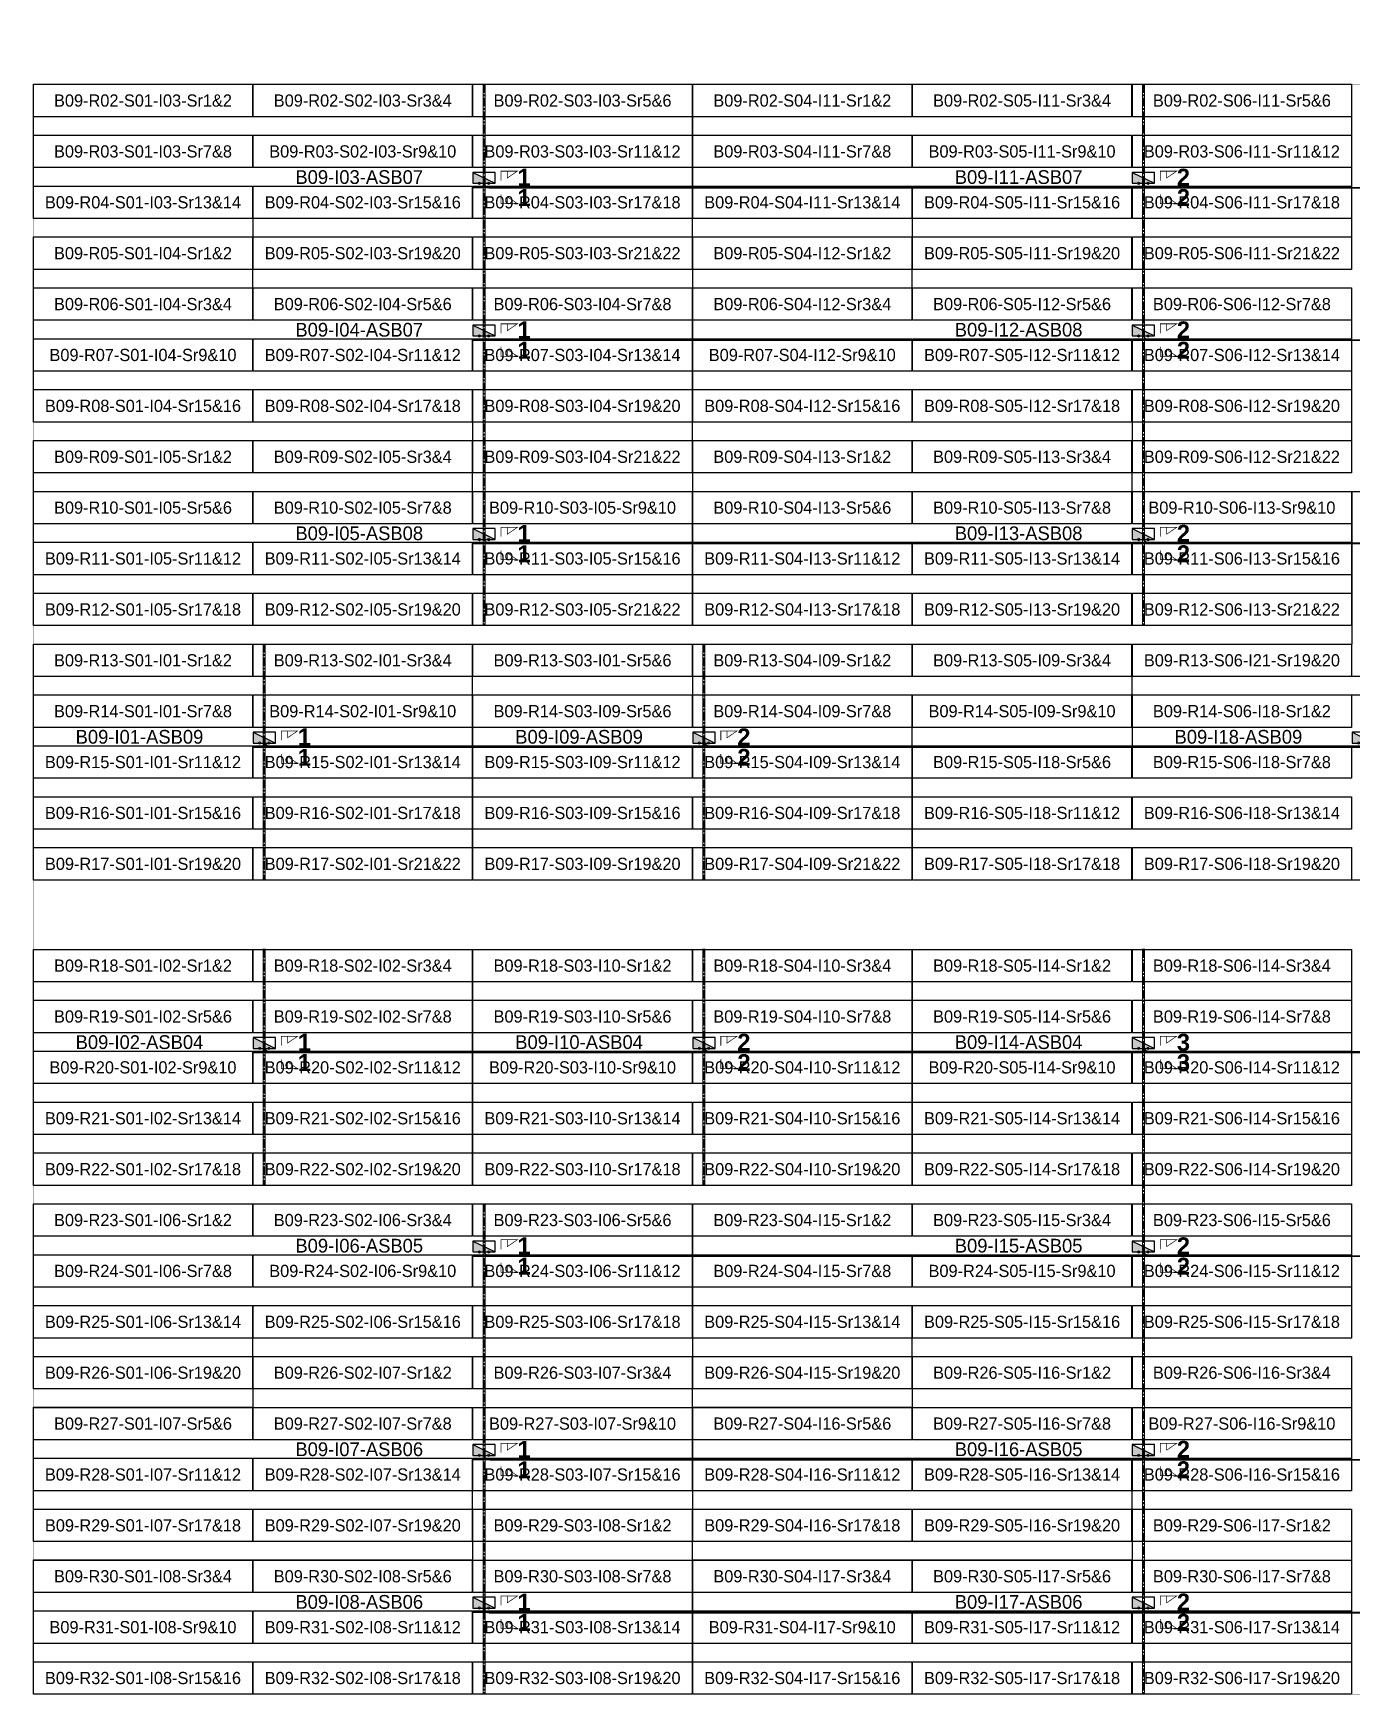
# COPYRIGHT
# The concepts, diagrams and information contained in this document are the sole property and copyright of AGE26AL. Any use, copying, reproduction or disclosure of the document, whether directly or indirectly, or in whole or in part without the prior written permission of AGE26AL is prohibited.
# Model space of a CAD drawing. Header units: metres. Extents: x 531268 to 531787, y 2674519 to 2674764.
# Drawn here: x 531268.3 to 531462.6, y 2674519.2 to 2674764.1 of the extents above; entities that cross this region are included whole.
import ezdxf
from ezdxf.enums import TextEntityAlignment as Align

# ---------------------------------------------------------------- set-up
doc = ezdxf.new("R2010")
doc.units = ezdxf.units.M
doc.header["$MEASUREMENT"] = 0
doc.linetypes.add('CENTER', pattern=[2, 1.25, -0.25, 0.25, -0.25])
doc.layers.add('Boundary-12.5 MW Block', color=6, linetype='Continuous', lineweight=9)
doc.layers.add('PILE', color=1, linetype='Continuous', lineweight=15)
for name, color, linetype in [('DC Trench BL-09', 40, 'Continuous'), ('E-Inverter Grouping', 2, 'Continuous'), ('Inverter Block-09', 7, 'Continuous'), ('LT Cable(AG) INV to LT Panel BL-09', 2, 'Continuous'), ('Messenger Wire-BL09 (Master Path)', 30, 'Continuous'), ('Messenger Wire-Bl09 (MW Path)', 191, 'Continuous'), ('MMS Table Block-09', 8, 'Continuous'), ('Plan Line - DC BL-09', 40, 'Continuous'), ('Section Marking BL-09', 2, 'Continuous')]:
    doc.layers.add(name, color=color, linetype=linetype)
doc.styles.add('BoldTextStyle', font='arialbd.ttf')
doc.styles.get("Standard").update_dxf_attribs({"font": 'Adani Regular.ttf'})

# ---------------------------------------------------------------- blocks, each defined once
blk = doc.blocks.new('Inverter Block')
h = blk.add_hatch(color=0)
h.dxf.hatch_style = 1
h.paths.add_polyline_path([(-1.46, 2.27), (-1.46, 0.85), (1.46, 0.85)])
at = {"color": 0}
blk.add_lwpolyline([(1.46, 2.27), (-1.46, 2.27), (-1.46, 0.85), (1.46, 0.85)], close=True, dxfattribs=at)
blk.add_lwpolyline([(-1.46, 2.27), (1.46, 0.85)], dxfattribs=at)
at = {"layer": 'PILE'}
for centre in [(-0.61, 0.85), (0.61, 0.85)]:
    blk.add_circle(centre, 0.156, dxfattribs=at)
at = {"color": 7}
blk.add_attdef('ID', (-1.46, 3.01), '', height=1.8, dxfattribs=at)
blk = doc.blocks.new('MMS Table (32.292 x 4.788)')
at = {"color": 0}
blk.add_lwpolyline([(0, -0.002), (0, 4.786), (32.292, 4.786), (32.292, -0.002)], close=True, dxfattribs=at)
at = {"color": 7}
blk.add_attdef('ID1', text='', height=1.8, dxfattribs=at).set_placement((16.146, 2.392), align=Align.MIDDLE_CENTER)

msp = doc.modelspace()

# ---------------------------------------------------------------- linework, layer by layer
at = {"layer": 'Boundary-12.5 MW Block', "const_width": 0.05}
msp.add_lwpolyline([(531268.32, 2674756.58), (531559.84, 2674756.58), (531559.84, 2674764.08), (531786.49, 2674764.08), (531786.49, 2674519.29), (531268.32, 2674519.29)], close=True, dxfattribs=at)
at = {"layer": 'DC Trench BL-09', "color": 40, "const_width": 0.15}
for points in [[(531334.89, 2674756.58), (531334.59, 2674756.58), (531334.59, 2674676.79), (531334.89, 2674676.79)], [(531432.06, 2674756.58), (531431.76, 2674756.58), (531431.76, 2674676.79), (531432.06, 2674676.79)], [(531302.49, 2674674.08), (531302.19, 2674674.08), (531302.19, 2674639.29), (531302.49, 2674639.29)], [(531367.28, 2674674.08), (531366.98, 2674674.08), (531366.98, 2674639.29), (531367.28, 2674639.29)], [(531302.49, 2674629.08), (531302.19, 2674629.08), (531302.19, 2674594.29), (531302.49, 2674594.29)], [(531367.28, 2674629.08), (531366.98, 2674629.08), (531366.98, 2674594.29), (531367.28, 2674594.29)], [(531432.06, 2674629.08), (531431.76, 2674629.08), (531431.76, 2674519.29), (531432.06, 2674519.29)], [(531334.89, 2674591.58), (531334.59, 2674591.58), (531334.59, 2674519.29), (531334.89, 2674519.29)]]:
    msp.add_lwpolyline(points, close=True, dxfattribs=at)
at = {"layer": 'E-Inverter Grouping'}
for points in [[(531365.39, 2674729.29), (531300.71, 2674729.29), (531300.71, 2674736.79), (531268.32, 2674736.79), (531268.32, 2674756.58), (531365.39, 2674756.58)], [(531462.57, 2674729.29), (531397.88, 2674729.29), (531397.88, 2674736.79), (531365.49, 2674736.79), (531365.49, 2674756.58), (531462.57, 2674756.58)], [(531365.39, 2674699.29), (531333.1, 2674699.29), (531333.1, 2674706.79), (531268.32, 2674706.79), (531268.32, 2674734.08), (531300.61, 2674734.08), (531300.61, 2674726.58), (531365.39, 2674726.58)], [(531462.57, 2674699.29), (531430.28, 2674699.29), (531430.28, 2674706.79), (531365.49, 2674706.79), (531365.49, 2674734.08), (531397.78, 2674734.08), (531397.78, 2674726.58), (531462.57, 2674726.58)], [(531333, 2674696.58), (531365.39, 2674696.58), (531365.39, 2674676.79), (531268.32, 2674676.79), (531268.32, 2674704.08), (531333, 2674704.08)], [(531430.18, 2674696.58), (531462.57, 2674696.58), (531462.57, 2674676.79), (531365.49, 2674676.79), (531365.49, 2674704.08), (531430.18, 2674704.08)], [(531462.67, 2674674.08), (531462.67, 2674696.58), (531559.74, 2674696.58), (531559.74, 2674676.79), (531494.96, 2674676.79), (531494.96, 2674669.29), (531430.28, 2674669.29), (531430.28, 2674674.08)], [(531333, 2674669.29), (531333, 2674639.29), (531268.32, 2674639.29), (531268.32, 2674674.08), (531365.39, 2674674.08), (531365.39, 2674669.29)], [(531397.78, 2674661.79), (531397.78, 2674639.29), (531333.1, 2674639.29), (531333.1, 2674666.58), (531365.49, 2674666.58), (531365.49, 2674674.08), (531430.18, 2674674.08), (531430.18, 2674661.79)], [(531494.96, 2674639.29), (531397.88, 2674639.29), (531397.88, 2674659.08), (531430.28, 2674659.08), (531430.28, 2674666.58), (531494.96, 2674666.58)]]:
    msp.add_lwpolyline(points, close=True, dxfattribs=at)
at = {"layer": 'E-Inverter Grouping', "color": 3}
for points in [[(531333, 2674594.29), (531268.32, 2674594.29), (531268.32, 2674629.08), (531333, 2674629.08)], [(531397.78, 2674594.29), (531333.1, 2674594.29), (531333.1, 2674629.08), (531397.78, 2674629.08)], [(531462.57, 2674594.29), (531397.88, 2674594.29), (531397.88, 2674629.08), (531462.57, 2674629.08)], [(531365.39, 2674591.58), (531365.39, 2674571.79), (531300.61, 2674571.79), (531300.61, 2674564.29), (531268.32, 2674564.29), (531268.32, 2674591.58)], [(531462.57, 2674591.58), (531462.57, 2674571.79), (531397.78, 2674571.79), (531397.78, 2674564.29), (531365.49, 2674564.29), (531365.49, 2674591.58)], [(531365.39, 2674569.08), (531365.39, 2674549.29), (531333, 2674549.29), (531333, 2674541.79), (531268.32, 2674541.79), (531268.32, 2674561.58), (531300.71, 2674561.58), (531300.71, 2674569.08)], [(531462.57, 2674569.08), (531462.57, 2674549.29), (531430.18, 2674549.29), (531430.18, 2674541.79), (531365.49, 2674541.79), (531365.49, 2674561.58), (531397.88, 2674561.58), (531397.88, 2674569.08)], [(531365.39, 2674519.29), (531268.32, 2674519.29), (531268.32, 2674539.08), (531333.1, 2674539.08), (531333.1, 2674546.58), (531365.39, 2674546.58)], [(531462.57, 2674519.29), (531365.49, 2674519.29), (531365.49, 2674539.08), (531430.28, 2674539.08), (531430.28, 2674546.58), (531462.57, 2674546.58)]]:
    msp.add_lwpolyline(points, close=True, dxfattribs=at)
at = {"layer": 'LT Cable(AG) INV to LT Panel BL-09'}
for points in [[(531522.26, 2674661.57), (531517.94, 2674661.57, -0.127576), (531517.5, 2674661.68), (531515.43, 2674662.83, 0.127576), (531515, 2674662.95), (531509.08, 2674662.95, -0.414214), (531508.18, 2674663.85), (531508.18, 2674675.33, 0.04002), (531508.17, 2674675.48), (531508.1, 2674675.92, -0.04002), (531508.09, 2674676.06), (531508.09, 2674740.35, 0.414214), (531507.19, 2674741.25), (531335.64, 2674741.25, -0.414214), (531334.74, 2674742.15), (531334.74, 2674742.69)], [(531522.26, 2674661.59), (531517.95, 2674661.59, -0.127576), (531517.51, 2674661.71), (531515.44, 2674662.86, 0.127576), (531515, 2674662.97), (531509.11, 2674662.97, -0.414214), (531508.21, 2674663.87), (531508.21, 2674675.34, 0.04002), (531508.19, 2674675.48), (531508.12, 2674675.92, -0.04002), (531508.11, 2674676.06), (531508.11, 2674740.38, 0.414214), (531507.21, 2674741.28), (531432.81, 2674741.28, -0.414214), (531431.91, 2674742.18), (531431.91, 2674742.69)], [(531522.26, 2674661.64), (531517.96, 2674661.64, -0.127576), (531517.52, 2674661.76), (531515.45, 2674662.91, 0.127576), (531515.02, 2674663.02), (531509.16, 2674663.02, -0.414214), (531508.26, 2674663.92), (531508.26, 2674675.34, 0.04002), (531508.24, 2674675.48), (531508.17, 2674675.92, -0.04002), (531508.16, 2674676.07), (531508.16, 2674717.93, 0.414214), (531507.26, 2674718.83), (531335.64, 2674718.83, -0.414214), (531334.74, 2674719.73), (531334.74, 2674720.19)], [(531520.1, 2674661.67), (531517.97, 2674661.67, -0.127576), (531517.53, 2674661.78), (531515.46, 2674662.93, 0.127576), (531515.02, 2674663.05), (531509.18, 2674663.05, -0.414214), (531508.28, 2674663.95), (531508.28, 2674675.34, 0.04002), (531508.27, 2674675.49), (531508.2, 2674675.93, -0.04002), (531508.19, 2674676.07), (531508.19, 2674717.95, 0.414214), (531507.29, 2674718.85), (531432.81, 2674718.85, -0.414214), (531431.91, 2674719.75), (531431.91, 2674720.19)], [(531520.1, 2674661.72), (531517.98, 2674661.72, -0.127576), (531517.54, 2674661.83), (531515.47, 2674662.98, 0.127576), (531515.04, 2674663.1), (531509.23, 2674663.1, -0.414214), (531508.33, 2674664), (531508.33, 2674675.35, 0.04002), (531508.32, 2674675.49), (531508.25, 2674675.93, -0.04002), (531508.24, 2674676.07), (531508.24, 2674688, 0.414214), (531507.34, 2674688.9), (531335.64, 2674688.9, -0.414214), (531334.74, 2674689.8), (531334.74, 2674690.19)], [(531520.1, 2674661.74), (531517.99, 2674661.74, -0.127576), (531517.55, 2674661.86), (531515.48, 2674663.01, 0.127576), (531515.04, 2674663.12), (531509.26, 2674663.12, -0.414214), (531508.36, 2674664.02), (531508.36, 2674675.35, 0.04002), (531508.34, 2674675.49), (531508.27, 2674675.93, -0.04002), (531508.26, 2674676.08), (531508.26, 2674688.03, 0.414214), (531507.36, 2674688.93), (531432.81, 2674688.93, -0.414214), (531431.91, 2674689.83), (531431.91, 2674690.19)], [(531518.11, 2674661.79), (531518, 2674661.79, -0.127576), (531517.56, 2674661.91), (531515.49, 2674663.06, 0.127576), (531515.06, 2674663.17), (531509.31, 2674663.17, -0.414214), (531508.41, 2674664.07), (531508.41, 2674675.35, 0.04002), (531508.39, 2674675.5), (531508.32, 2674675.94, -0.04002), (531508.31, 2674676.08), (531508.31, 2674680.58, 0.414214), (531507.41, 2674681.48), (531479.61, 2674681.48, 0.414214), (531478.71, 2674680.58), (531478.71, 2674659.88, -0.414214), (531477.81, 2674658.98), (531303.25, 2674658.98, -0.414214), (531302.35, 2674659.88), (531302.35, 2674660.19)], [(531518.11, 2674661.82), (531518.01, 2674661.82, -0.127576), (531517.57, 2674661.93), (531515.5, 2674663.08, 0.127576), (531515.06, 2674663.2), (531509.33, 2674663.2, -0.414214), (531508.43, 2674664.1), (531508.43, 2674675.35, 0.04002), (531508.42, 2674675.5), (531508.35, 2674675.94, -0.04002), (531508.34, 2674676.08), (531508.34, 2674680.6, 0.414214), (531507.44, 2674681.5), (531479.59, 2674681.5, 0.414214), (531478.69, 2674680.6), (531478.69, 2674659.9, -0.414214), (531477.79, 2674659), (531368.03, 2674659, -0.414214), (531367.13, 2674659.9), (531367.13, 2674660.19)], [(531523.14, 2674660.29), (531518.83, 2674660.29, -0.065183), (531518.6, 2674660.32), (531515.33, 2674661.19, 0.065183), (531515.1, 2674661.22), (531509.16, 2674661.22, 0.414214), (531508.26, 2674660.32), (531508.26, 2674630.77, -0.039643), (531508.24, 2674630.62), (531508.17, 2674630.18, 0.039643), (531508.16, 2674630.03), (531508.16, 2674614.83, -0.414214), (531507.26, 2674613.93), (531303.25, 2674613.93, -0.414214), (531302.35, 2674614.83), (531302.35, 2674615.19)], [(531521.2, 2674660.22), (531518.82, 2674660.22, -0.065183), (531518.59, 2674660.25), (531515.32, 2674661.12, 0.065183), (531515.09, 2674661.15), (531509.23, 2674661.15, 0.414214), (531508.33, 2674660.25), (531508.33, 2674630.76, -0.039643), (531508.32, 2674630.62), (531508.25, 2674630.17, 0.039643), (531508.24, 2674630.03), (531508.24, 2674584.75, -0.414214), (531507.34, 2674583.85), (531335.64, 2674583.85, -0.414214), (531334.74, 2674584.75), (531334.74, 2674585.19)], [(531519.13, 2674660.17), (531518.82, 2674660.17, -0.065183), (531518.59, 2674660.2), (531515.32, 2674661.07, 0.065183), (531515.09, 2674661.1), (531509.28, 2674661.1, 0.414214), (531508.38, 2674660.2), (531508.38, 2674630.76, -0.039643), (531508.37, 2674630.61), (531508.3, 2674630.17, 0.039643), (531508.29, 2674630.02), (531508.29, 2674554.7, -0.414214), (531507.39, 2674553.8), (531335.64, 2674553.8, -0.414214), (531334.74, 2674554.7), (531334.74, 2674555.19)], [(531519.13, 2674660.09), (531518.81, 2674660.09, -0.065183), (531518.58, 2674660.12), (531515.31, 2674660.99, 0.065183), (531515.08, 2674661.02), (531509.36, 2674661.02, 0.414214), (531508.46, 2674660.12), (531508.46, 2674630.75, -0.039643), (531508.44, 2674630.61), (531508.37, 2674630.16, 0.039643), (531508.36, 2674630.02), (531508.36, 2674532.13, -0.414214), (531507.46, 2674531.23), (531335.64, 2674531.23, -0.414214), (531334.74, 2674532.13), (531334.74, 2674532.69)], [(531523.14, 2674660.32), (531518.84, 2674660.32, -0.065183), (531518.6, 2674660.35), (531515.34, 2674661.22, 0.065183), (531515.11, 2674661.25), (531509.13, 2674661.25, 0.414214), (531508.23, 2674660.35), (531508.23, 2674630.77, -0.039643), (531508.22, 2674630.63), (531508.15, 2674630.18, 0.039643), (531508.14, 2674630.04), (531508.14, 2674614.85, -0.414214), (531507.24, 2674613.95), (531368.03, 2674613.95, -0.414214), (531367.13, 2674614.85), (531367.13, 2674615.19)], [(531523.14, 2674660.34), (531518.84, 2674660.34, -0.065183), (531518.61, 2674660.37), (531515.34, 2674661.24, 0.065183), (531515.11, 2674661.27), (531509.11, 2674661.27, 0.414214), (531508.21, 2674660.37), (531508.21, 2674630.77, -0.039643), (531508.19, 2674630.63), (531508.12, 2674630.18, 0.039643), (531508.11, 2674630.04), (531508.11, 2674614.88, -0.414214), (531507.21, 2674613.98), (531432.81, 2674613.98, -0.414214), (531431.91, 2674614.88), (531431.91, 2674615.19)], [(531521.2, 2674660.24), (531518.83, 2674660.24, -0.065183), (531518.6, 2674660.27), (531515.33, 2674661.14, 0.065183), (531515.1, 2674661.17), (531509.21, 2674661.17, 0.414214), (531508.31, 2674660.27), (531508.31, 2674630.76, -0.039643), (531508.29, 2674630.62), (531508.22, 2674630.17, 0.039643), (531508.21, 2674630.03), (531508.21, 2674584.78, -0.414214), (531507.31, 2674583.88), (531432.81, 2674583.88, -0.414214), (531431.91, 2674584.78), (531431.91, 2674585.19)], [(531521.2, 2674660.19), (531518.82, 2674660.19, -0.065183), (531518.59, 2674660.22), (531515.32, 2674661.09, 0.065183), (531515.09, 2674661.12), (531509.26, 2674661.12, 0.414214), (531508.36, 2674660.22), (531508.36, 2674630.76, -0.039643), (531508.34, 2674630.62), (531508.27, 2674630.17, 0.039643), (531508.26, 2674630.03), (531508.26, 2674554.73, -0.414214), (531507.36, 2674553.83), (531432.81, 2674553.83, -0.414214), (531431.91, 2674554.73), (531431.91, 2674555.19)], [(531519.13, 2674660.12), (531518.81, 2674660.12, -0.065183), (531518.58, 2674660.15), (531515.31, 2674661.02, 0.065183), (531515.08, 2674661.05), (531509.33, 2674661.05, 0.414214), (531508.43, 2674660.15), (531508.43, 2674630.75, -0.039643), (531508.42, 2674630.61), (531508.35, 2674630.16, 0.039643), (531508.34, 2674630.02), (531508.34, 2674532.15, -0.414214), (531507.44, 2674531.25), (531432.81, 2674531.25, -0.414214), (531431.91, 2674532.15), (531431.91, 2674532.69)]]:
    msp.add_lwpolyline(points, format="xyb", dxfattribs=at)
at = {"layer": 'Messenger Wire-BL09 (Master Path)'}
for points in [[(531333.1, 2674741.38), (531508.21, 2674741.38)], [(531333.1, 2674718.88), (531508.21, 2674718.88)], [(531333.1, 2674688.88), (531508.21, 2674688.88)], [(531300.71, 2674658.88), (531478.81, 2674658.88)], [(531300.71, 2674613.88), (531508.21, 2674613.88)], [(531333.1, 2674583.88), (531508.21, 2674583.88)], [(531333.1, 2674553.88), (531508.21, 2674553.88)], [(531333.1, 2674531.38), (531508.21, 2674531.38)]]:
    msp.add_lwpolyline(points, dxfattribs=at)
at = {"layer": 'Messenger Wire-Bl09 (MW Path)', "const_width": 0.1}
for points in [[(531333.1, 2674741.38), (531508.21, 2674741.38)], [(531333.1, 2674718.88), (531508.21, 2674718.88)], [(531333.1, 2674688.88), (531508.21, 2674688.88)], [(531300.71, 2674658.88), (531478.81, 2674658.88)], [(531300.71, 2674613.88), (531508.21, 2674613.88)], [(531333.1, 2674583.88), (531508.21, 2674583.88)], [(531333.1, 2674553.88), (531508.21, 2674553.88)], [(531333.1, 2674531.38), (531508.21, 2674531.38)]]:
    msp.add_lwpolyline(points, dxfattribs=at)
at = {"layer": 'Plan Line - DC BL-09', "color": 6, "linetype": 'CENTER'}
for points in [[(531334.74, 2674756.58), (531334.74, 2674676.79)], [(531431.91, 2674756.58), (531431.91, 2674676.79)], [(531302.35, 2674674.08), (531302.35, 2674639.29)], [(531367.13, 2674674.08), (531367.13, 2674639.29)], [(531302.35, 2674629.08), (531302.35, 2674594.29)], [(531367.13, 2674629.08), (531367.13, 2674594.29)], [(531431.91, 2674629.08), (531431.91, 2674519.29)], [(531334.74, 2674591.58), (531334.74, 2674519.29)]]:
    msp.add_lwpolyline(points, dxfattribs=at)
at = {"layer": 'Section Marking BL-09', "color": 94, "lineweight": 35, "true_color": 0x00a500, "const_width": 0.1}
for points in [[(531337.24, 2674742.38), (531337.24, 2674743.77), (531339.64, 2674743.77), (531338.16, 2674742.76), (531338.16, 2674743.77)], [(531434.41, 2674742.38), (531434.41, 2674743.77), (531436.81, 2674743.77), (531435.33, 2674742.76), (531435.33, 2674743.77)], [(531337.24, 2674740.38), (531337.24, 2674738.99), (531339.64, 2674738.99), (531338.16, 2674740), (531338.16, 2674738.99)], [(531434.41, 2674740.38), (531434.41, 2674738.99), (531436.81, 2674738.99), (531435.33, 2674740), (531435.33, 2674738.99)], [(531337.24, 2674719.88), (531337.24, 2674721.27), (531339.64, 2674721.27), (531338.16, 2674720.26), (531338.16, 2674721.27)], [(531434.41, 2674719.88), (531434.41, 2674721.27), (531436.81, 2674721.27), (531435.33, 2674720.26), (531435.33, 2674721.27)], [(531337.24, 2674717.88), (531337.24, 2674716.49), (531339.64, 2674716.49), (531338.16, 2674717.5), (531338.16, 2674716.49)], [(531434.41, 2674717.88), (531434.41, 2674716.49), (531436.81, 2674716.49), (531435.33, 2674717.5), (531435.33, 2674716.49)], [(531337.24, 2674689.88), (531337.24, 2674691.27), (531339.64, 2674691.27), (531338.16, 2674690.26), (531338.16, 2674691.27)], [(531434.41, 2674689.88), (531434.41, 2674691.27), (531436.81, 2674691.27), (531435.33, 2674690.26), (531435.33, 2674691.27)], [(531337.24, 2674687.88), (531337.24, 2674686.49), (531339.64, 2674686.49), (531338.16, 2674687.5), (531338.16, 2674686.49)], [(531434.41, 2674687.88), (531434.41, 2674686.49), (531436.81, 2674686.49), (531435.33, 2674687.5), (531435.33, 2674686.49)], [(531304.85, 2674659.88), (531304.85, 2674661.27), (531307.25, 2674661.27), (531305.77, 2674660.26), (531305.77, 2674661.27)], [(531369.63, 2674659.88), (531369.63, 2674661.27), (531372.03, 2674661.27), (531370.55, 2674660.26), (531370.55, 2674661.27)], [(531304.85, 2674657.88), (531304.85, 2674656.49), (531307.25, 2674656.49), (531305.77, 2674657.5), (531305.77, 2674656.49)], [(531369.63, 2674657.88), (531369.63, 2674656.49), (531372.03, 2674656.49), (531370.55, 2674657.5), (531370.55, 2674656.49)], [(531304.85, 2674614.88), (531304.85, 2674616.27), (531307.25, 2674616.27), (531305.77, 2674615.26), (531305.77, 2674616.27)], [(531369.63, 2674614.88), (531369.63, 2674616.27), (531372.03, 2674616.27), (531370.55, 2674615.26), (531370.55, 2674616.27)], [(531434.41, 2674614.88), (531434.41, 2674616.27), (531436.81, 2674616.27), (531435.33, 2674615.26), (531435.33, 2674616.27)], [(531304.85, 2674612.88), (531304.85, 2674611.49), (531307.25, 2674611.49), (531305.77, 2674612.5), (531305.77, 2674611.49)], [(531369.63, 2674612.88), (531369.63, 2674611.49), (531372.03, 2674611.49), (531370.55, 2674612.5), (531370.55, 2674611.49)], [(531434.41, 2674612.88), (531434.41, 2674611.49), (531436.81, 2674611.49), (531435.33, 2674612.5), (531435.33, 2674611.49)], [(531337.24, 2674584.88), (531337.24, 2674586.27), (531339.64, 2674586.27), (531338.16, 2674585.26), (531338.16, 2674586.27)], [(531434.41, 2674584.88), (531434.41, 2674586.27), (531436.81, 2674586.27), (531435.33, 2674585.26), (531435.33, 2674586.27)], [(531337.24, 2674582.88), (531337.24, 2674581.49), (531339.64, 2674581.49), (531338.16, 2674582.5), (531338.16, 2674581.49)], [(531434.41, 2674582.88), (531434.41, 2674581.49), (531436.81, 2674581.49), (531435.33, 2674582.5), (531435.33, 2674581.49)], [(531337.24, 2674554.88), (531337.24, 2674556.27), (531339.64, 2674556.27), (531338.16, 2674555.26), (531338.16, 2674556.27)], [(531434.41, 2674554.88), (531434.41, 2674556.27), (531436.81, 2674556.27), (531435.33, 2674555.26), (531435.33, 2674556.27)], [(531337.24, 2674552.88), (531337.24, 2674551.49), (531339.64, 2674551.49), (531338.16, 2674552.5), (531338.16, 2674551.49)], [(531434.41, 2674552.88), (531434.41, 2674551.49), (531436.81, 2674551.49), (531435.33, 2674552.5), (531435.33, 2674551.49)], [(531337.24, 2674532.38), (531337.24, 2674533.77), (531339.64, 2674533.77), (531338.16, 2674532.76), (531338.16, 2674533.77)], [(531434.41, 2674532.38), (531434.41, 2674533.77), (531436.81, 2674533.77), (531435.33, 2674532.76), (531435.33, 2674533.77)], [(531337.24, 2674530.38), (531337.24, 2674528.99), (531339.64, 2674528.99), (531338.16, 2674530), (531338.16, 2674528.99)], [(531434.41, 2674530.38), (531434.41, 2674528.99), (531436.81, 2674528.99), (531435.33, 2674530), (531435.33, 2674528.99)]]:
    msp.add_lwpolyline(points, dxfattribs=at)

# ---------------------------------------------------------------- block references
at = {"layer": 'Inverter Block-09'}
ref = msp.add_blockref('Inverter Block', (531334.74, 2674741.03), dxfattribs=dict(at, xscale=1.124999999976148, yscale=1.124999999976148, zscale=1.124999999976148))
ref.add_attrib('ID', 'B09-I03-ASB07', (531306.93, 2674741.89), dxfattribs={"layer": '0', "color": 7, "height": 2.025})
ref = msp.add_blockref('Inverter Block', (531431.91, 2674741.03), dxfattribs=dict(at, xscale=1.124999999976148, yscale=1.124999999976148, zscale=1.124999999976148))
ref.add_attrib('ID', 'B09-I11-ASB07', (531404.11, 2674741.89), dxfattribs={"layer": '0', "color": 7, "height": 2.025})
ref = msp.add_blockref('Inverter Block', (531334.74, 2674718.53), dxfattribs=dict(at, xscale=1.124999999976148, yscale=1.124999999976148, zscale=1.124999999976148))
ref.add_attrib('ID', 'B09-I04-ASB07', (531306.93, 2674719.39), dxfattribs={"layer": '0', "color": 7, "height": 2.025})
ref = msp.add_blockref('Inverter Block', (531431.91, 2674718.53), dxfattribs=dict(at, xscale=1.124999999976148, yscale=1.124999999976148, zscale=1.124999999976148))
ref.add_attrib('ID', 'B09-I12-ASB08', (531404.11, 2674719.39), dxfattribs={"layer": '0', "color": 7, "height": 2.025})
ref = msp.add_blockref('Inverter Block', (531334.74, 2674688.53), dxfattribs=dict(at, xscale=1.124999999976148, yscale=1.124999999976148, zscale=1.124999999976148))
ref.add_attrib('ID', 'B09-I05-ASB08', (531306.93, 2674689.39), dxfattribs={"layer": '0', "color": 7, "height": 2.025})
ref = msp.add_blockref('Inverter Block', (531431.91, 2674688.53), dxfattribs=dict(at, xscale=1.124999999976148, yscale=1.124999999976148, zscale=1.124999999976148))
ref.add_attrib('ID', 'B09-I13-ASB08', (531404.11, 2674689.39), dxfattribs={"layer": '0', "color": 7, "height": 2.025})
ref = msp.add_blockref('Inverter Block', (531302.35, 2674658.53), dxfattribs=dict(at, xscale=1.124999999976148, yscale=1.124999999976148, zscale=1.124999999976148))
ref.add_attrib('ID', 'B09-I01-ASB09', (531274.54, 2674659.39), dxfattribs={"layer": '0', "color": 7, "height": 2.025})
ref = msp.add_blockref('Inverter Block', (531367.13, 2674658.53), dxfattribs=dict(at, xscale=1.124999999976148, yscale=1.124999999976148, zscale=1.124999999976148))
ref.add_attrib('ID', 'B09-I09-ASB09', (531339.33, 2674659.39), dxfattribs={"layer": '0', "color": 7, "height": 2.025})
ref = msp.add_blockref('Inverter Block', (531464.31, 2674658.53), dxfattribs=dict(at, xscale=1.124999999976148, yscale=1.124999999976148, zscale=1.124999999976148))
ref.add_attrib('ID', 'B09-I18-ASB09', (531436.5, 2674659.39), dxfattribs={"layer": '0', "color": 7, "height": 2.025})
ref = msp.add_blockref('Inverter Block', (531302.35, 2674613.53), dxfattribs=dict(at, xscale=1.124999999976148, yscale=1.124999999976148, zscale=1.124999999976148))
ref.add_attrib('ID', 'B09-I02-ASB04', (531274.54, 2674614.39), dxfattribs={"layer": '0', "color": 7, "height": 2.025})
ref = msp.add_blockref('Inverter Block', (531367.13, 2674613.53), dxfattribs=dict(at, xscale=1.124999999976148, yscale=1.124999999976148, zscale=1.124999999976148))
ref.add_attrib('ID', 'B09-I10-ASB04', (531339.33, 2674614.39), dxfattribs={"layer": '0', "color": 7, "height": 2.025})
ref = msp.add_blockref('Inverter Block', (531431.91, 2674613.53), dxfattribs=dict(at, xscale=1.124999999976148, yscale=1.124999999976148, zscale=1.124999999976148))
ref.add_attrib('ID', 'B09-I14-ASB04', (531404.11, 2674614.39), dxfattribs={"layer": '0', "color": 7, "height": 2.025})
ref = msp.add_blockref('Inverter Block', (531334.74, 2674583.53), dxfattribs=dict(at, xscale=1.124999999976148, yscale=1.124999999976148, zscale=1.124999999976148))
ref.add_attrib('ID', 'B09-I06-ASB05', (531306.93, 2674584.39), dxfattribs={"layer": '0', "color": 7, "height": 2.025})
ref = msp.add_blockref('Inverter Block', (531431.91, 2674583.53), dxfattribs=dict(at, xscale=1.124999999976148, yscale=1.124999999976148, zscale=1.124999999976148))
ref.add_attrib('ID', 'B09-I15-ASB05', (531404.11, 2674584.39), dxfattribs={"layer": '0', "color": 7, "height": 2.025})
ref = msp.add_blockref('Inverter Block', (531334.74, 2674553.53), dxfattribs=dict(at, xscale=1.124999999976148, yscale=1.124999999976148, zscale=1.124999999976148))
ref.add_attrib('ID', 'B09-I07-ASB06', (531306.93, 2674554.39), dxfattribs={"layer": '0', "color": 7, "height": 2.025})
ref = msp.add_blockref('Inverter Block', (531431.91, 2674553.53), dxfattribs=dict(at, xscale=1.124999999976148, yscale=1.124999999976148, zscale=1.124999999976148))
ref.add_attrib('ID', 'B09-I16-ASB05', (531404.11, 2674554.39), dxfattribs={"layer": '0', "color": 7, "height": 2.025})
ref = msp.add_blockref('Inverter Block', (531334.74, 2674531.03), dxfattribs=dict(at, xscale=1.124999999976148, yscale=1.124999999976148, zscale=1.124999999976148))
ref.add_attrib('ID', 'B09-I08-ASB06', (531306.93, 2674531.89), dxfattribs={"layer": '0', "color": 7, "height": 2.025})
ref = msp.add_blockref('Inverter Block', (531431.91, 2674531.03), dxfattribs=dict(at, xscale=1.124999999976148, yscale=1.124999999976148, zscale=1.124999999976148))
ref.add_attrib('ID', 'B09-I17-ASB06', (531404.11, 2674531.89), dxfattribs={"layer": '0', "color": 7, "height": 2.025})
at = {"layer": 'MMS Table Block-09'}
for p, values in [((531268.32, 2674751.79), {'ID1': 'B09-R02-S01-I03-Sr1&2'}), ((531300.71, 2674751.79), {'ID1': 'B09-R02-S02-I03-Sr3&4'}), ((531333.1, 2674751.79), {'ID1': 'B09-R02-S03-I03-Sr5&6'}), ((531365.49, 2674751.79), {'ID1': 'B09-R02-S04-I11-Sr1&2'}), ((531397.88, 2674751.79), {'ID1': 'B09-R02-S05-I11-Sr3&4'}), ((531430.28, 2674751.79), {'ID1': 'B09-R02-S06-I11-Sr5&6'}), ((531268.32, 2674744.29), {'ID1': 'B09-R03-S01-I03-Sr7&8'}), ((531300.71, 2674744.29), {'ID1': 'B09-R03-S02-I03-Sr9&10'}), ((531333.1, 2674744.29), {'ID1': 'B09-R03-S03-I03-Sr11&12'}), ((531365.49, 2674744.29), {'ID1': 'B09-R03-S04-I11-Sr7&8'}), ((531397.88, 2674744.29), {'ID1': 'B09-R03-S05-I11-Sr9&10'}), ((531430.28, 2674744.29), {'ID1': 'B09-R03-S06-I11-Sr11&12'}), ((531268.32, 2674736.79), {'ID1': 'B09-R04-S01-I03-Sr13&14'}), ((531300.71, 2674736.79), {'ID1': 'B09-R04-S02-I03-Sr15&16'}), ((531333.1, 2674736.79), {'ID1': 'B09-R04-S03-I03-Sr17&18'}), ((531365.49, 2674736.79), {'ID1': 'B09-R04-S04-I11-Sr13&14'}), ((531397.88, 2674736.79), {'ID1': 'B09-R04-S05-I11-Sr15&16'}), ((531430.28, 2674736.79), {'ID1': 'B09-R04-S06-I11-Sr17&18'}), ((531268.32, 2674729.29), {'ID1': 'B09-R05-S01-I04-Sr1&2'}), ((531300.71, 2674729.29), {'ID1': 'B09-R05-S02-I03-Sr19&20'}), ((531333.1, 2674729.29), {'ID1': 'B09-R05-S03-I03-Sr21&22'}), ((531365.49, 2674729.29), {'ID1': 'B09-R05-S04-I12-Sr1&2'}), ((531397.88, 2674729.29), {'ID1': 'B09-R05-S05-I11-Sr19&20'}), ((531430.28, 2674729.29), {'ID1': 'B09-R05-S06-I11-Sr21&22'}), ((531268.32, 2674721.79), {'ID1': 'B09-R06-S01-I04-Sr3&4'}), ((531300.71, 2674721.79), {'ID1': 'B09-R06-S02-I04-Sr5&6'}), ((531333.1, 2674721.79), {'ID1': 'B09-R06-S03-I04-Sr7&8'}), ((531365.49, 2674721.79), {'ID1': 'B09-R06-S04-I12-Sr3&4'}), ((531397.88, 2674721.79), {'ID1': 'B09-R06-S05-I12-Sr5&6'}), ((531430.28, 2674721.79), {'ID1': 'B09-R06-S06-I12-Sr7&8'}), ((531268.32, 2674714.29), {'ID1': 'B09-R07-S01-I04-Sr9&10'}), ((531300.71, 2674714.29), {'ID1': 'B09-R07-S02-I04-Sr11&12'}), ((531333.1, 2674714.29), {'ID1': 'B09-R07-S03-I04-Sr13&14'}), ((531365.49, 2674714.29), {'ID1': 'B09-R07-S04-I12-Sr9&10'}), ((531397.88, 2674714.29), {'ID1': 'B09-R07-S05-I12-Sr11&12'}), ((531430.28, 2674714.29), {'ID1': 'B09-R07-S06-I12-Sr13&14'}), ((531268.32, 2674706.79), {'ID1': 'B09-R08-S01-I04-Sr15&16'}), ((531300.71, 2674706.79), {'ID1': 'B09-R08-S02-I04-Sr17&18'}), ((531333.1, 2674706.79), {'ID1': 'B09-R08-S03-I04-Sr19&20'}), ((531365.49, 2674706.79), {'ID1': 'B09-R08-S04-I12-Sr15&16'}), ((531397.88, 2674706.79), {'ID1': 'B09-R08-S05-I12-Sr17&18'}), ((531430.28, 2674706.79), {'ID1': 'B09-R08-S06-I12-Sr19&20'}), ((531268.32, 2674699.29), {'ID1': 'B09-R09-S01-I05-Sr1&2'}), ((531300.71, 2674699.29), {'ID1': 'B09-R09-S02-I05-Sr3&4'}), ((531333.1, 2674699.29), {'ID1': 'B09-R09-S03-I04-Sr21&22'}), ((531365.49, 2674699.29), {'ID1': 'B09-R09-S04-I13-Sr1&2'}), ((531397.88, 2674699.29), {'ID1': 'B09-R09-S05-I13-Sr3&4'}), ((531430.28, 2674699.29), {'ID1': 'B09-R09-S06-I12-Sr21&22'}), ((531268.32, 2674691.79), {'ID1': 'B09-R10-S01-I05-Sr5&6'}), ((531300.71, 2674691.79), {'ID1': 'B09-R10-S02-I05-Sr7&8'}), ((531333.1, 2674691.79), {'ID1': 'B09-R10-S03-I05-Sr9&10'}), ((531365.49, 2674691.79), {'ID1': 'B09-R10-S04-I13-Sr5&6'}), ((531397.88, 2674691.79), {'ID1': 'B09-R10-S05-I13-Sr7&8'}), ((531430.28, 2674691.79), {'ID1': 'B09-R10-S06-I13-Sr9&10'}), ((531268.32, 2674684.29), {'ID1': 'B09-R11-S01-I05-Sr11&12'}), ((531300.71, 2674684.29), {'ID1': 'B09-R11-S02-I05-Sr13&14'}), ((531333.1, 2674684.29), {'ID1': 'B09-R11-S03-I05-Sr15&16'}), ((531365.49, 2674684.29), {'ID1': 'B09-R11-S04-I13-Sr11&12'}), ((531397.88, 2674684.29), {'ID1': 'B09-R11-S05-I13-Sr13&14'}), ((531430.28, 2674684.29), {'ID1': 'B09-R11-S06-I13-Sr15&16'}), ((531268.32, 2674676.79), {'ID1': 'B09-R12-S01-I05-Sr17&18'}), ((531300.71, 2674676.79), {'ID1': 'B09-R12-S02-I05-Sr19&20'}), ((531333.1, 2674676.79), {'ID1': 'B09-R12-S03-I05-Sr21&22'}), ((531365.49, 2674676.79), {'ID1': 'B09-R12-S04-I13-Sr17&18'}), ((531397.88, 2674676.79), {'ID1': 'B09-R12-S05-I13-Sr19&20'}), ((531430.28, 2674676.79), {'ID1': 'B09-R12-S06-I13-Sr21&22'}), ((531268.32, 2674669.29), {'ID1': 'B09-R13-S01-I01-Sr1&2'}), ((531300.71, 2674669.29), {'ID1': 'B09-R13-S02-I01-Sr3&4'}), ((531333.1, 2674669.29), {'ID1': 'B09-R13-S03-I01-Sr5&6'}), ((531365.49, 2674669.29), {'ID1': 'B09-R13-S04-I09-Sr1&2'}), ((531397.88, 2674669.29), {'ID1': 'B09-R13-S05-I09-Sr3&4'}), ((531430.28, 2674669.29), {'ID1': 'B09-R13-S06-I21-Sr19&20'}), ((531268.32, 2674661.79), {'ID1': 'B09-R14-S01-I01-Sr7&8'}), ((531300.71, 2674661.79), {'ID1': 'B09-R14-S02-I01-Sr9&10'}), ((531333.1, 2674661.79), {'ID1': 'B09-R14-S03-I09-Sr5&6'}), ((531365.49, 2674661.79), {'ID1': 'B09-R14-S04-I09-Sr7&8'}), ((531397.88, 2674661.79), {'ID1': 'B09-R14-S05-I09-Sr9&10'}), ((531430.28, 2674661.79), {'ID1': 'B09-R14-S06-I18-Sr1&2'}), ((531268.32, 2674654.29), {'ID1': 'B09-R15-S01-I01-Sr11&12'}), ((531300.71, 2674654.29), {'ID1': 'B09-R15-S02-I01-Sr13&14'}), ((531333.1, 2674654.29), {'ID1': 'B09-R15-S03-I09-Sr11&12'}), ((531365.49, 2674654.29), {'ID1': 'B09-R15-S04-I09-Sr13&14'}), ((531397.88, 2674654.29), {'ID1': 'B09-R15-S05-I18-Sr5&6'}), ((531430.28, 2674654.29), {'ID1': 'B09-R15-S06-I18-Sr7&8'}), ((531268.32, 2674646.79), {'ID1': 'B09-R16-S01-I01-Sr15&16'}), ((531300.71, 2674646.79), {'ID1': 'B09-R16-S02-I01-Sr17&18'}), ((531333.1, 2674646.79), {'ID1': 'B09-R16-S03-I09-Sr15&16'}), ((531365.49, 2674646.79), {'ID1': 'B09-R16-S04-I09-Sr17&18'}), ((531397.88, 2674646.79), {'ID1': 'B09-R16-S05-I18-Sr11&12'}), ((531430.28, 2674646.79), {'ID1': 'B09-R16-S06-I18-Sr13&14'}), ((531268.32, 2674639.29), {'ID1': 'B09-R17-S01-I01-Sr19&20'}), ((531300.71, 2674639.29), {'ID1': 'B09-R17-S02-I01-Sr21&22'}), ((531333.1, 2674639.29), {'ID1': 'B09-R17-S03-I09-Sr19&20'}), ((531365.49, 2674639.29), {'ID1': 'B09-R17-S04-I09-Sr21&22'}), ((531397.88, 2674639.29), {'ID1': 'B09-R17-S05-I18-Sr17&18'}), ((531430.28, 2674639.29), {'ID1': 'B09-R17-S06-I18-Sr19&20'}), ((531268.32, 2674624.29), {'ID1': 'B09-R18-S01-I02-Sr1&2'}), ((531300.71, 2674624.29), {'ID1': 'B09-R18-S02-I02-Sr3&4'}), ((531333.1, 2674624.29), {'ID1': 'B09-R18-S03-I10-Sr1&2'}), ((531365.49, 2674624.29), {'ID1': 'B09-R18-S04-I10-Sr3&4'}), ((531397.88, 2674624.29), {'ID1': 'B09-R18-S05-I14-Sr1&2'}), ((531430.28, 2674624.29), {'ID1': 'B09-R18-S06-I14-Sr3&4'}), ((531268.32, 2674616.79), {'ID1': 'B09-R19-S01-I02-Sr5&6'}), ((531300.71, 2674616.79), {'ID1': 'B09-R19-S02-I02-Sr7&8'}), ((531333.1, 2674616.79), {'ID1': 'B09-R19-S03-I10-Sr5&6'}), ((531365.49, 2674616.79), {'ID1': 'B09-R19-S04-I10-Sr7&8'}), ((531397.88, 2674616.79), {'ID1': 'B09-R19-S05-I14-Sr5&6'}), ((531430.28, 2674616.79), {'ID1': 'B09-R19-S06-I14-Sr7&8'}), ((531268.32, 2674609.29), {'ID1': 'B09-R20-S01-I02-Sr9&10'}), ((531300.71, 2674609.29), {'ID1': 'B09-R20-S02-I02-Sr11&12'}), ((531333.1, 2674609.29), {'ID1': 'B09-R20-S03-I10-Sr9&10'}), ((531365.49, 2674609.29), {'ID1': 'B09-R20-S04-I10-Sr11&12'}), ((531397.88, 2674609.29), {'ID1': 'B09-R20-S05-I14-Sr9&10'}), ((531430.28, 2674609.29), {'ID1': 'B09-R20-S06-I14-Sr11&12'}), ((531268.32, 2674601.79), {'ID1': 'B09-R21-S01-I02-Sr13&14'}), ((531300.71, 2674601.79), {'ID1': 'B09-R21-S02-I02-Sr15&16'}), ((531333.1, 2674601.79), {'ID1': 'B09-R21-S03-I10-Sr13&14'}), ((531365.49, 2674601.79), {'ID1': 'B09-R21-S04-I10-Sr15&16'}), ((531397.88, 2674601.79), {'ID1': 'B09-R21-S05-I14-Sr13&14'}), ((531430.28, 2674601.79), {'ID1': 'B09-R21-S06-I14-Sr15&16'}), ((531268.32, 2674594.29), {'ID1': 'B09-R22-S01-I02-Sr17&18'}), ((531300.71, 2674594.29), {'ID1': 'B09-R22-S02-I02-Sr19&20'}), ((531333.1, 2674594.29), {'ID1': 'B09-R22-S03-I10-Sr17&18'}), ((531365.49, 2674594.29), {'ID1': 'B09-R22-S04-I10-Sr19&20'}), ((531397.88, 2674594.29), {'ID1': 'B09-R22-S05-I14-Sr17&18'}), ((531430.28, 2674594.29), {'ID1': 'B09-R22-S06-I14-Sr19&20'}), ((531268.32, 2674586.79), {'ID1': 'B09-R23-S01-I06-Sr1&2'}), ((531300.71, 2674586.79), {'ID1': 'B09-R23-S02-I06-Sr3&4'}), ((531333.1, 2674586.79), {'ID1': 'B09-R23-S03-I06-Sr5&6'}), ((531365.49, 2674586.79), {'ID1': 'B09-R23-S04-I15-Sr1&2'}), ((531397.88, 2674586.79), {'ID1': 'B09-R23-S05-I15-Sr3&4'}), ((531430.28, 2674586.79), {'ID1': 'B09-R23-S06-I15-Sr5&6'}), ((531268.32, 2674579.29), {'ID1': 'B09-R24-S01-I06-Sr7&8'}), ((531300.71, 2674579.29), {'ID1': 'B09-R24-S02-I06-Sr9&10'}), ((531333.1, 2674579.29), {'ID1': 'B09-R24-S03-I06-Sr11&12'}), ((531365.49, 2674579.29), {'ID1': 'B09-R24-S04-I15-Sr7&8'}), ((531397.88, 2674579.29), {'ID1': 'B09-R24-S05-I15-Sr9&10'}), ((531430.28, 2674579.29), {'ID1': 'B09-R24-S06-I15-Sr11&12'}), ((531268.32, 2674571.79), {'ID1': 'B09-R25-S01-I06-Sr13&14'}), ((531300.71, 2674571.79), {'ID1': 'B09-R25-S02-I06-Sr15&16'}), ((531333.1, 2674571.79), {'ID1': 'B09-R25-S03-I06-Sr17&18'}), ((531365.49, 2674571.79), {'ID1': 'B09-R25-S04-I15-Sr13&14'}), ((531397.88, 2674571.79), {'ID1': 'B09-R25-S05-I15-Sr15&16'}), ((531430.28, 2674571.79), {'ID1': 'B09-R25-S06-I15-Sr17&18'}), ((531268.32, 2674564.29), {'ID1': 'B09-R26-S01-I06-Sr19&20'}), ((531300.71, 2674564.29), {'ID1': 'B09-R26-S02-I07-Sr1&2'}), ((531333.1, 2674564.29), {'ID1': 'B09-R26-S03-I07-Sr3&4'}), ((531365.49, 2674564.29), {'ID1': 'B09-R26-S04-I15-Sr19&20'}), ((531397.88, 2674564.29), {'ID1': 'B09-R26-S05-I16-Sr1&2'}), ((531430.28, 2674564.29), {'ID1': 'B09-R26-S06-I16-Sr3&4'}), ((531268.32, 2674556.79), {'ID1': 'B09-R27-S01-I07-Sr5&6'}), ((531300.71, 2674556.79), {'ID1': 'B09-R27-S02-I07-Sr7&8'}), ((531333.1, 2674556.79), {'ID1': 'B09-R27-S03-I07-Sr9&10'}), ((531365.49, 2674556.79), {'ID1': 'B09-R27-S04-I16-Sr5&6'}), ((531397.88, 2674556.79), {'ID1': 'B09-R27-S05-I16-Sr7&8'}), ((531430.28, 2674556.79), {'ID1': 'B09-R27-S06-I16-Sr9&10'}), ((531268.32, 2674549.29), {'ID1': 'B09-R28-S01-I07-Sr11&12'}), ((531300.71, 2674549.29), {'ID1': 'B09-R28-S02-I07-Sr13&14'}), ((531333.1, 2674549.29), {'ID1': 'B09-R28-S03-I07-Sr15&16'}), ((531365.49, 2674549.29), {'ID1': 'B09-R28-S04-I16-Sr11&12'}), ((531397.88, 2674549.29), {'ID1': 'B09-R28-S05-I16-Sr13&14'}), ((531430.28, 2674549.29), {'ID1': 'B09-R28-S06-I16-Sr15&16'}), ((531268.32, 2674541.79), {'ID1': 'B09-R29-S01-I07-Sr17&18'}), ((531300.71, 2674541.79), {'ID1': 'B09-R29-S02-I07-Sr19&20'}), ((531333.1, 2674541.79), {'ID1': 'B09-R29-S03-I08-Sr1&2'}), ((531365.49, 2674541.79), {'ID1': 'B09-R29-S04-I16-Sr17&18'}), ((531397.88, 2674541.79), {'ID1': 'B09-R29-S05-I16-Sr19&20'}), ((531430.28, 2674541.79), {'ID1': 'B09-R29-S06-I17-Sr1&2'}), ((531268.32, 2674534.29), {'ID1': 'B09-R30-S01-I08-Sr3&4'}), ((531300.71, 2674534.29), {'ID1': 'B09-R30-S02-I08-Sr5&6'}), ((531333.1, 2674534.29), {'ID1': 'B09-R30-S03-I08-Sr7&8'}), ((531365.49, 2674534.29), {'ID1': 'B09-R30-S04-I17-Sr3&4'}), ((531397.88, 2674534.29), {'ID1': 'B09-R30-S05-I17-Sr5&6'}), ((531430.28, 2674534.29), {'ID1': 'B09-R30-S06-I17-Sr7&8'}), ((531268.32, 2674526.79), {'ID1': 'B09-R31-S01-I08-Sr9&10'}), ((531300.71, 2674526.79), {'ID1': 'B09-R31-S02-I08-Sr11&12'}), ((531333.1, 2674526.79), {'ID1': 'B09-R31-S03-I08-Sr13&14'}), ((531365.49, 2674526.79), {'ID1': 'B09-R31-S04-I17-Sr9&10'}), ((531397.88, 2674526.79), {'ID1': 'B09-R31-S05-I17-Sr11&12'}), ((531430.28, 2674526.79), {'ID1': 'B09-R31-S06-I17-Sr13&14'}), ((531268.32, 2674519.29), {'ID1': 'B09-R32-S01-I08-Sr15&16'}), ((531300.71, 2674519.29), {'ID1': 'B09-R32-S02-I08-Sr17&18'}), ((531333.1, 2674519.29), {'ID1': 'B09-R32-S03-I08-Sr19&20'}), ((531365.49, 2674519.29), {'ID1': 'B09-R32-S04-I17-Sr15&16'}), ((531397.88, 2674519.29), {'ID1': 'B09-R32-S05-I17-Sr17&18'}), ((531430.28, 2674519.29), {'ID1': 'B09-R32-S06-I17-Sr19&20'})]:
    msp.add_blockref('MMS Table (32.292 x 4.788)', p, dxfattribs=at).add_auto_attribs(values)

# ---------------------------------------------------------------- texts
at = {"layer": 'Section Marking BL-09', "color": 94, "true_color": 0x00a500, "style": 'BoldTextStyle'}
for s, p in [('1', (531340.64, 2674742.88)), ('2', (531437.81, 2674742.88)), ('1', (531340.64, 2674739.88)), ('2', (531437.81, 2674739.88)), ('1', (531340.64, 2674720.38)), ('2', (531437.81, 2674720.38)), ('1', (531340.64, 2674717.38)), ('2', (531437.81, 2674717.38)), ('1', (531340.64, 2674690.38)), ('2', (531437.81, 2674690.38)), ('1', (531340.64, 2674687.38)), ('2', (531437.81, 2674687.38)), ('1', (531308.25, 2674660.38)), ('2', (531373.03, 2674660.38)), ('1', (531308.25, 2674657.38)), ('2', (531373.03, 2674657.38)), ('1', (531308.25, 2674615.38)), ('2', (531373.03, 2674615.38)), ('3', (531437.81, 2674615.38)), ('1', (531308.25, 2674612.38)), ('2', (531373.03, 2674612.38)), ('3', (531437.81, 2674612.38)), ('1', (531340.64, 2674585.38)), ('2', (531437.81, 2674585.38)), ('1', (531340.64, 2674582.38)), ('2', (531437.81, 2674582.38)), ('1', (531340.64, 2674555.38)), ('2', (531437.81, 2674555.38)), ('1', (531340.64, 2674552.38)), ('2', (531437.81, 2674552.38)), ('1', (531340.64, 2674532.88)), ('2', (531437.81, 2674532.88)), ('1', (531340.64, 2674529.88)), ('2', (531437.81, 2674529.88))]:
    msp.add_text(s, height=2.5, dxfattribs=at).set_placement(p, align=Align.MIDDLE_CENTER)

doc.saveas('drawing.dxf')
